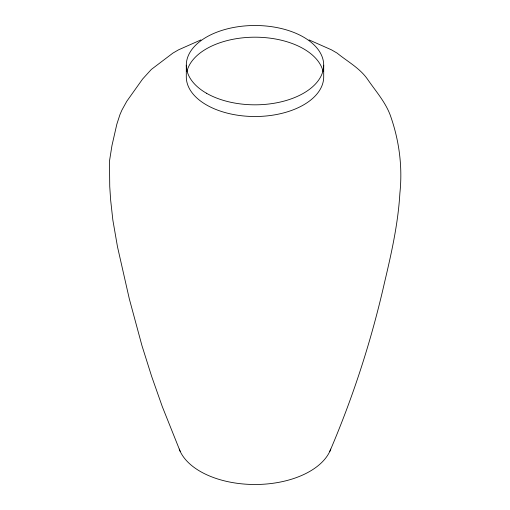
<?xml version="1.0" encoding="UTF-8"?>
<svg xmlns="http://www.w3.org/2000/svg" width="510" height="510" viewBox="0 0 510 510"><rect width="100%" height="100%" fill="white"/><g stroke="black" fill="none" stroke-linecap="round" stroke-linejoin="round"><path stroke-width="0.76" d="M329.823 451.35C353.079 397.099 371.318 340.718 384.374 283.158C391.38 253.553 398.125 223.692 399.878 193.226C402.715 166.642 399.139 139.816 390.067 114.673C384.967 101.401 375.309 90.652 367.404 79.05C359.607 67.996 347.361 61.461 337.084 53.085L331.449 49.827L309.054 39.907M200.946 39.907L178.551 49.827L172.915 53.085L151.33 69.449L142.596 79.05L126.78 101.286L121.928 110.071L119.933 114.673L116.828 124.249L111.951 145.624L109.484 161.077L109.739 186.494L110.632 199.952L112.857 220.097L117.491 246.789L129.323 298.898L141.952 345.627L151.629 376.323L162.301 406.642L180.177 451.35M323.703 65.165L323.703 76.857A68.703 39.665 0 0 1 255 116.516A68.703 39.665 0 0 1 186.297 76.857L186.297 65.165M330.767 449.087A77.469 44.727 0 0 1 255 484.5A77.469 44.727 0 0 1 179.233 449.087M186.889 71.68A68.703 39.665 0 0 1 255 37.192A68.703 39.665 0 0 1 323.11 71.68M206.422 93.209A68.703 39.665 0 0 0 321.357 75.429A68.703 39.665 0 0 0 237.22 26.851A68.703 39.665 0 0 0 206.422 93.209"/></g></svg>
